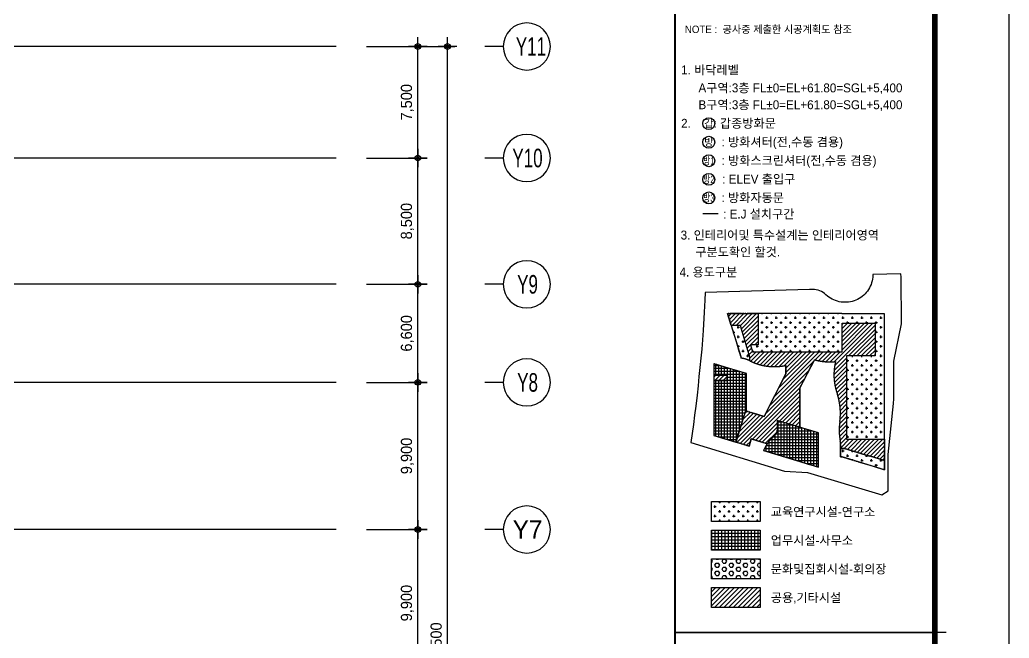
# Model space of a CAD drawing. Header units: metres. Extents: x 630750 to 860239, y 578133 to 726633.
# Drawn here: x 774389 to 841000, y 651998 to 693610 of the extents above; entities that cross this region are included whole.
import ezdxf
from ezdxf.enums import TextEntityAlignment as Align

# ---------------------------------------------------------------- set-up
doc = ezdxf.new("R2010")
doc.units = ezdxf.units.M
doc.header["$LTSCALE"] = 300
for name, pattern in [('H2', [0.5, 0.25, -0.25]), ('SITE$0$ACAD$0$DASHED', [19.049999999999997, 12.7, -6.35]), ('SITE$0$PROPERTY', [37.5, 25, -2.5, 2.5, -2.5, 2.5, -2.5])]:
    doc.linetypes.add(name, pattern=pattern)
doc.layers.get('Defpoints').update_dxf_attribs({"color": 8})
for name, color, linetype in [('001dmp-FORM', 7, 'Continuous'), ('A-CEN-1', 1, 'Continuous'), ('A-DIM', 7, 'Continuous'), ('A-GRID-DIMS', 14, 'Continuous'), ('A-TXT', 3, 'Continuous'), ('DIM', 7, 'Continuous'), ('SITE$0$C-PROP', 72, 'SITE$0$ACAD$0$DASHED'), ('soland', 8, 'Continuous'), ('Text-갑', 7, 'Continuous'), ('Text-방', 7, 'Continuous')]:
    doc.layers.add(name, color=color, linetype=linetype)
doc.styles.add('TEXT(돋음)', font='')
doc.styles.add('돋움', font='')
doc.styles.get('TEXT(돋음)').set_extended_font_data('Dotum')
doc.styles.get('돋움').set_extended_font_data('Dotum')
doc.dimstyles.new('DIM250', dxfattribs={"dimscale": 250, "dimtxt": 3, "dimasz": 1, "dimexe": 2, "dimexo": 3, "dimgap": 1, "dimtad": 1, "dimdec": 0, "dimzin": 0, "dimdsep": 46, "dimlunit": 6, "dimtxsty": 'TEXT(돋음)', "dimblk": 'Z_DOT', "dimcen": 2.5, "dimdle": 2, "dimclrd": 256, "dimclre": 256, "dimclrt": 3, "dimadec": 0, "dimazin": 0, "dimtfac": 1, "dimtdec": 0, "dimtix": 1, "dimtmove": 2, "dimatfit": 3, "dimldrblk": 'Z_DOT', "dimfxl": 1, "dimtolj": 1, "dimtzin": 0, "dimarcsym": 0})

# ---------------------------------------------------------------- blocks, each defined once
blk = doc.blocks.new('Z_DOT')
at = {"layer": 'DIM', "color": 7}
for p, q in [((-2.5, 0), (2.5, 0)), ((0, -2.5), (0, 2.5))]:
    blk.add_line(p, q, dxfattribs=at)
for radius in [0.75, 0.375]:
    blk.add_circle((0, 0), radius, dxfattribs=at)
blk = doc.blocks.new('*D74')
at = {"layer": 'A-DIM', "lineweight": -2, "transparency": 16777216}
for p, q in [((797736.4480180969, 691810.3531322824), (803686.4467857336, 691810.3531322824)), ((803186.4467857336, 611560.3526433882), (803186.4467857336, 691560.3531322824)), ((797736.4528423012, 611310.3526433882), (803686.4467857336, 611310.3526433882))]:
    blk.add_line(p, q, dxfattribs=at)
at = {"layer": 'Defpoints', "color": 0, "transparency": 16777216}
for p in [(796986.4480180969, 691810.3531322824), (803186.4467857336, 691810.3531322824), (796986.4528423012, 611310.3526433882)]:
    blk.add_point(p, dxfattribs=at)
at = {"layer": 'A-DIM', "lineweight": -2, "transparency": 16777216, "xscale": 250, "yscale": 250, "zscale": 250}
for p, rotation in [((803186.4467857336, 691810.3531322824), 90), ((803186.4467857336, 611310.3526433882), 270)]:
    blk.add_blockref('Z_DOT', p, dxfattribs=dict(at, rotation=rotation))
at = {"layer": 'A-DIM', "color": 3, "transparency": 16777216, "insert": (802488.6855917036, 651560.3528878356), "char_height": 750, "attachment_point": 5, "rotation": 90, "style": 'TEXT(돋음)'}
blk.add_mtext('\\A1;80,500', dxfattribs=at)
blk = doc.blocks.new('*D79')
at = {"layer": 'A-DIM', "lineweight": -2, "transparency": 16777216}
for p, q in [((797736.4480031119, 659310.3531323578), (801686.4496533894, 659310.3531323578)), ((801186.4496533894, 649660.3531321305), (801186.4496533894, 659060.3531323578)), ((797736.4479617509, 649410.3531321305), (801686.4496533894, 649410.3531321305))]:
    blk.add_line(p, q, dxfattribs=at)
at = {"layer": 'Defpoints', "color": 0, "transparency": 16777216}
for p in [(796986.4480031119, 659310.3531323578), (801186.4496533894, 659310.3531323578), (796986.4479617509, 649410.3531321305)]:
    blk.add_point(p, dxfattribs=at)
at = {"layer": 'A-DIM', "lineweight": -2, "transparency": 16777216, "xscale": 250, "yscale": 250, "zscale": 250}
for p, rotation in [((801186.4496533894, 659310.3531323578), 90), ((801186.4496533894, 649410.3531321305), 270)]:
    blk.add_blockref('Z_DOT', p, dxfattribs=dict(at, rotation=rotation))
at = {"layer": 'A-DIM', "color": 3, "transparency": 16777216, "insert": (800488.6884593595, 654360.3531322444), "char_height": 750, "attachment_point": 5, "rotation": 90, "style": 'TEXT(돋음)'}
blk.add_mtext('\\A1;9,900', dxfattribs=at)
blk = doc.blocks.new('*D81')
at = {"layer": 'A-DIM', "lineweight": -2, "transparency": 16777216}
for p, q in [((797736.4479226903, 669210.3531481614), (801686.4495727471, 669210.3531481614)), ((801186.4495727471, 659560.3531322815), (801186.4495727471, 668960.3531481614)), ((797736.448003259, 659310.3531322815), (801686.4495727471, 659310.3531322815))]:
    blk.add_line(p, q, dxfattribs=at)
at = {"layer": 'Defpoints', "color": 0, "transparency": 16777216}
for p in [(796986.4479226903, 669210.3531481614), (801186.4495727471, 669210.3531481614), (796986.448003259, 659310.3531322815)]:
    blk.add_point(p, dxfattribs=at)
at = {"layer": 'A-DIM', "lineweight": -2, "transparency": 16777216, "xscale": 250, "yscale": 250, "zscale": 250}
for p, rotation in [((801186.4495727471, 669210.3531481614), 90), ((801186.4495727471, 659310.3531322815), 270)]:
    blk.add_blockref('Z_DOT', p, dxfattribs=dict(at, rotation=rotation))
at = {"layer": 'A-DIM', "color": 3, "transparency": 16777216, "insert": (800488.6883787172, 664260.3531402217), "char_height": 750, "attachment_point": 5, "rotation": 90, "style": 'TEXT(돋음)'}
blk.add_mtext('\\A1;9,900', dxfattribs=at)
blk = doc.blocks.new('*D82')
at = {"layer": 'A-DIM', "lineweight": -2, "transparency": 16777216}
for p, q in [((797736.4480180969, 691810.3531322824), (801686.448934833, 691810.3531322824)), ((801186.448934833, 684560.3531322815), (801186.448934833, 691560.3531322824)), ((797736.4479865958, 684310.3531322815), (801686.448934833, 684310.3531322815))]:
    blk.add_line(p, q, dxfattribs=at)
at = {"layer": 'Defpoints', "color": 0, "transparency": 16777216}
for p in [(796986.4480180969, 691810.3531322824), (801186.448934833, 691810.3531322824), (796986.4479865958, 684310.3531322815)]:
    blk.add_point(p, dxfattribs=at)
at = {"layer": 'A-DIM', "lineweight": -2, "transparency": 16777216, "xscale": 250, "yscale": 250, "zscale": 250}
for p, rotation in [((801186.448934833, 691810.3531322824), 90), ((801186.448934833, 684310.3531322815), 270)]:
    blk.add_blockref('Z_DOT', p, dxfattribs=dict(at, rotation=rotation))
at = {"layer": 'A-DIM', "color": 3, "transparency": 16777216, "insert": (800488.6877408031, 688060.3531322822), "char_height": 750, "attachment_point": 5, "rotation": 90, "style": 'TEXT(돋음)'}
blk.add_mtext('\\A1;7,500', dxfattribs=at)
blk = doc.blocks.new('*D83')
at = {"layer": 'A-DIM', "lineweight": -2, "transparency": 16777216}
for p, q in [((797736.4479504018, 675810.353132281), (801686.448592125, 675810.353132281)), ((801186.448592125, 669460.3531481614), (801186.448592125, 675560.353132281)), ((797736.4479226903, 669210.3531481614), (801686.448592125, 669210.3531481614))]:
    blk.add_line(p, q, dxfattribs=at)
at = {"layer": 'Defpoints', "color": 0, "transparency": 16777216}
for p in [(796986.4479504018, 675810.353132281), (801186.448592125, 675810.353132281), (796986.4479226903, 669210.3531481614)]:
    blk.add_point(p, dxfattribs=at)
at = {"layer": 'A-DIM', "lineweight": -2, "transparency": 16777216, "xscale": 250, "yscale": 250, "zscale": 250}
for p, rotation in [((801186.448592125, 675810.353132281), 90), ((801186.448592125, 669210.3531481614), 270)]:
    blk.add_blockref('Z_DOT', p, dxfattribs=dict(at, rotation=rotation))
at = {"layer": 'A-DIM', "color": 3, "transparency": 16777216, "insert": (800488.687398095, 672510.3531402214), "char_height": 750, "attachment_point": 5, "rotation": 90, "style": 'TEXT(돋음)'}
blk.add_mtext('\\A1;6,600', dxfattribs=at)
blk = doc.blocks.new('*D84')
at = {"layer": 'A-DIM', "lineweight": -2, "transparency": 16777216}
for p, q in [((797736.4479861031, 684310.3531322815), (801686.4492084212, 684310.3531322815)), ((801186.4492084212, 676060.353132281), (801186.4492084212, 684060.3531322815)), ((797736.4479504018, 675810.353132281), (801686.4492084212, 675810.353132281))]:
    blk.add_line(p, q, dxfattribs=at)
at = {"layer": 'Defpoints', "color": 0, "transparency": 16777216}
for p in [(796986.4479861031, 684310.3531322815), (801186.4492084212, 684310.3531322815), (796986.4479504018, 675810.353132281)]:
    blk.add_point(p, dxfattribs=at)
at = {"layer": 'A-DIM', "lineweight": -2, "transparency": 16777216, "xscale": 250, "yscale": 250, "zscale": 250}
for p, rotation in [((801186.4492084212, 684310.3531322815), 90), ((801186.4492084212, 675810.353132281), 270)]:
    blk.add_blockref('Z_DOT', p, dxfattribs=dict(at, rotation=rotation))
at = {"layer": 'A-DIM', "color": 3, "transparency": 16777216, "insert": (800488.6880143912, 680060.3531322815), "char_height": 750, "attachment_point": 5, "rotation": 90, "style": 'TEXT(돋음)'}
blk.add_mtext('\\A1;8,500', dxfattribs=at)
blk = doc.blocks.new('주열마킹')
blk.add_line((0, 4.999999999998699), (0, -1.301625474070534e-12))
blk.add_circle((-4.304941921006832e-06, 11.35000000000668), 6.350000000003842)
at = {"color": 3, "style": '돋움'}
blk.add_attdef('NO', text='', height=5, dxfattribs=at).set_placement((0, 11.35), align=Align.MIDDLE_CENTER)
blk = doc.blocks.new('xref-sheet(건축)')
at = {"layer": '001dmp-FORM'}
blk.add_line((8240.002883311583, 2970.001030158975), (8210.002872837958, 2970.001030159241), dxfattribs=at)
at = {"layer": '001dmp-FORM', "color": 30}
blk.add_lwpolyline([(8410.002942688461, 5940.002066505535), (6.582882633665577e-06, 5940.002066580394), (6.530030077556148e-06, -6.115735203593431e-06), (8410.002942635594, -6.190587922660581e-06)], close=True, dxfattribs=at)
at = {"layer": '001dmp-FORM', "const_width": 15.00000523680961}
blk.add_lwpolyline([(300.0001112690406, 200.0000636693372), (300.0001113183425, 5740.001996789974), (8210.002872862595, 5740.001996719557), (8210.002872813307, 200.0000635989337)], close=True, dxfattribs=at)
at = {"layer": '001dmp-FORM', "const_width": 5.000001745603205}
for points in [[(7510.002628428894, 200.0000636051549), (7510.002628478196, 5740.001996725788)], [(7510.002628453531, 2970.001030165471), (8210.002872837958, 2970.001030159241)]]:
    blk.add_lwpolyline(points, dxfattribs=at)
at = {"layer": '001dmp-FORM', "color": 3, "linetype": 'Continuous', "style": '돋움'}
blk.add_text('NOTE :  공사중 제출한 시공계획도 참조', height=19.99999999589046, dxfattribs=at).set_placement((7536.452326433242, 4583.406107001879))

msp = doc.modelspace()

# ---------------------------------------------------------------- hatches: boundary and pattern name
at = {"layer": 'soland'}
h = msp.add_hatch(dxfattribs=at)
h.set_pattern_fill('ANSI31', color=256, scale=200, angle=-1.272221872585407e-14, style=0)
h.set_pattern_definition([(44.99999999999999, (-630758.6327684018, 558357.9034484505), (-141.4213562373095, 141.4213562373095), [])])
h.paths.add_polyline_path([(822021.8342808151, 669694.0418853062), (821120.3256500541, 669694.0418853062), (821120.3256500541, 669337.7918853062), (822021.8342808151, 669337.7918853062)])
edge = h.paths.add_edge_path()
edge.add_arc((828159.3279116141, 665031.5578484196), 1485.999999993015, 359.9999999998743, 369.3005527802661)
edge.add_arc((833165.7266001817, 666000.3193943432), 3614.137866323213, 170.6149145004381, 191.6304399735847, ccw=False)
edge.add_arc((825430.1223143715, 667132.9916816211), 4205.09031309427, 352.5763559581036, 378.263126123346)
edge.add_arc((832871.6582790047, 669712.8231214279), 3671.958260058512, 165.7639850596566, 200.1021671494153, ccw=False)
edge.add_arc((828903.0756559242, 674206.5569075792), 3614.000004127759, 253.5956447307226, 276.50431222527675, ccw=False)
edge.add_line((827882.430095858, 670739.6737727515), (826912.8210269745, 668835.7392315018))
edge.add_line((826912.8210269745, 668835.7392315018), (826912.8210269745, 666191.410434656))
edge.add_line((826912.8210269745, 666191.410434656), (825385.4080872546, 666654.8916456142))
edge.add_line((825385.4080872546, 666654.8916456142), (825385.4080931145, 666003.2922228334))
edge.add_arc((824988.5330931138, 666003.2922192613), 396.8750000006985, -24.750360165946518, 5.156928182259435e-07, ccw=False)
edge.add_arc((824988.5330931145, 666003.2922192602), 396.8749999996434, 318.93655953148453, 335.2496398341486, ccw=False)
edge.add_arc((824988.5330931186, 666003.292219264), 396.8749999990146, 311.9282867084822, 318.9365595306926, ccw=False)
edge.add_arc((827476.5267616261, 663233.130510946), 3326.551967831102, 131.9282867089113, 134.1485405593151)
edge.add_arc((827482.6180820694, 663228.0449275477), 3334.443894544245, 134.162777184813, 146.2078543743655)
edge.add_line((824711.4927346689, 665082.6015847727), (823630.7311079494, 665410.5500356584))
edge.add_line((823630.7311079494, 665410.5500356584), (823484.7485344309, 664929.4611230466))
edge.add_line((823484.7485344309, 664929.4611230466), (822612.7521751617, 665194.0614272832))
edge.add_line((822612.7521751617, 665194.0614272832), (823240.5227363623, 667262.8936812832))
edge.add_line((823240.5227363623, 667262.8936812832), (823323.3256500541, 667262.9089845904))
edge.add_line((823323.3256500541, 667262.9089845904), (823323.3256500541, 667280.6334528906))
edge.add_line((823323.3256500541, 667280.6334528906), (824502.5551817791, 666922.8057056266))
edge.add_line((824502.5551817791, 666922.8057056266), (825957.8256540495, 669780.8814087921))
edge.add_line((825957.8256540495, 669780.8814087921), (825957.8256540458, 670352.9908303992))
edge.add_arc((825190.575643899, 673944.0568991394), 3672.114933948485, 243.29892812311448, 282.06021390600233, ccw=False)
edge.add_line((823540.5632672209, 670663.5253499943), (823540.5632672209, 670912.6666275935))
edge.add_line((823540.5632672209, 670912.6666275935), (822969.2944746037, 672794.057781404))
edge.add_line((822969.2944746037, 672794.057781404), (822975.8262429807, 672794.0577806617))
edge.add_line((822975.8262429807, 672794.0577806617), (822898.7633140675, 673047.853392495))
edge.add_line((822898.7633140675, 673047.853392495), (822283.6509008381, 673047.853392495))
edge.add_line((822283.6509008381, 673047.853392495), (822044.5193018598, 673835.9170506095))
edge.add_line((822044.5193018598, 673835.9170506095), (824090.5840588409, 673835.9170506095))
edge.add_line((824090.5840588409, 673835.9170506095), (824090.5838529255, 671744.0418619282))
edge.add_line((824090.5838529255, 671744.0418619282), (823575.5203796608, 671744.0418853062))
edge.add_line((823575.5203796608, 671744.0418853062), (823719.7501844607, 671269.0418811525))
edge.add_line((823719.7501844607, 671269.0418811525), (829759.312822967, 671269.0418811525))
edge.add_line((829759.312822967, 671269.0418811525), (829759.312822967, 671775.2918853062))
edge.add_line((829759.312822967, 671775.2918853062), (829762.4595758795, 671775.2918853062))
edge.add_line((829762.4595758795, 671775.2918853062), (829762.4595758795, 673187.8073094321))
edge.add_line((829762.4595758795, 673187.8073094321), (831971.8128256771, 673187.8073267482))
edge.add_line((831971.8128256771, 673187.8073267482), (831971.8128256762, 670987.807434763))
edge.add_line((831971.8128256762, 670987.807434763), (831615.5628256762, 670987.807102482))
edge.add_line((831615.5628256762, 670987.807102482), (831615.5628256762, 670987.7918853062))
edge.add_line((831615.5628256762, 670987.7918853062), (830046.8128256752, 670987.7918853062))
edge.add_line((830046.8128256752, 670987.7918853062), (830046.8128954537, 665381.5729211756))
edge.add_line((830046.8128954537, 665381.5729211756), (830553.0839188985, 665381.5729211756))
edge.add_line((830553.0839188985, 665381.5729211756), (831628.0853289451, 665381.5729211756))
edge.add_line((831628.0853289451, 665381.5729211756), (831628.1078255159, 665381.5729211756))
edge.add_line((831628.1078255159, 665381.5729211756), (832613.7006524123, 665381.5729211756))
edge.add_line((832613.7006524123, 665381.5729211756), (832613.7006497766, 663951.9382908094))
edge.add_line((832613.7006497766, 663951.9382908094), (831590.5628256762, 664262.4012608166))
edge.add_line((831590.5628256762, 664262.4012608166), (831590.5628256762, 664255.8698552056))
edge.add_line((831590.5628256762, 664255.8698552056), (829919.2371072947, 664763.0202450688))
edge.add_line((829919.2371072947, 664763.0202450688), (829645.327483778, 664763.0202450688))
edge.add_line((829645.327483778, 664763.0202450688), (829645.3278702722, 665031.9100118532))
h = msp.add_hatch(dxfattribs=at)
h.set_pattern_fill('CROSS', color=256, scale=80, angle=-1.272221872585407e-14, style=0)
h.set_pattern_definition([(360, (-630758.6327684018, 558357.9034484505), (320.0000000000001, 319.9999999999999), [160, -480]), (90, (-630678.6327684018, 558277.9034484505), (-319.9999999999999, 320.0000000000001), [160, -480])])
h.paths.add_polyline_path([(829762.4595758795, 673187.8073094321), (831971.8128256771, 673187.8073267482), (831971.8128256762, 670987.807434763), (831615.5628256762, 670987.807102482), (831615.5628256762, 670987.7918853062), (830046.8128256752, 670987.7918853062), (830046.8128954537, 665381.5729211756), (830553.0839188985, 665381.5729211756), (831628.0853289451, 665381.5729211756), (831628.1078255159, 665381.5729211756), (832613.7006524123, 665381.5729211756), (832613.7006610456, 670946.5571927672), (832610.8263937907, 670946.5571924924), (832610.8263937907, 673833.0569763222), (829724.3258044991, 673833.0569763324), (829724.3256556477, 673835.9170506095), (824090.5840588409, 673835.9170506095), (824090.58399566, 673194.0727486183), (824090.5975618103, 673194.0727486192), (824090.5974190749, 671744.0418619273), (823575.5203796608, 671744.0418853062), (823719.7501844607, 671269.0418811525), (829759.312822967, 671269.0418811525), (829759.312822967, 671775.2918853062), (829762.4595758795, 671775.2918853062)])
edge = h.paths.add_edge_path()
edge.add_line((822969.2944746037, 672794.057781404), (822975.8262429807, 672794.0577806617))
edge.add_line((822975.8262429807, 672794.0577806617), (822898.7633140675, 673047.853392495))
edge.add_line((822898.7633140675, 673047.853392495), (822283.6509008381, 673047.853392495))
edge.add_line((822283.6509008381, 673047.853392495), (822921.8130282304, 670944.7754942497))
edge.add_line((822921.8130282304, 670944.7754942497), (822921.8130282304, 670844.6654654491))
edge.add_arc((822727.4855040736, 669032.7730941874), 1822.283499261678, 63.807717765768416, 83.87836271048877, ccw=False)
edge.add_arc((825190.5756438045, 673944.0568990073), 3672.114933787988, 243.1460173723177, 243.2989281235057)
edge.add_line((823540.5632672209, 670663.5253499943), (823540.5632672209, 670912.6666275935))
edge.add_line((823540.5632672209, 670912.6666275935), (822969.2944746037, 672794.057781404))
h.paths.add_polyline_path([(831590.5628256762, 664255.8698552056), (831590.5628256762, 664262.4012608166), (832610.8140187125, 663952.8142158632), (832610.8140187125, 663336.0456791903), (829756.8131375593, 664202.0693654354), (829645.3132149122, 664202.0693654354), (829645.3132149122, 664763.0202450688), (829919.2371072947, 664763.0202450688)])
h = msp.add_hatch(dxfattribs=at)
h.set_pattern_fill('NET', color=256, scale=200, angle=-1.272221872585407e-14, style=0)
h.set_pattern_definition([(360, (-630758.6327684018, 558357.9034484505), (4.898425415289509e-14, 200), []), (90, (-630758.6327684018, 558357.9034484505), (-200, 6.123072214436863e-14), [])])
edge = h.paths.add_edge_path()
edge.add_line((825385.4080872546, 666654.8916456142), (825385.4080931145, 666003.2922228334))
edge.add_arc((824988.5330931138, 666003.2922192613), 396.8750000006985, -24.750360165946518, 5.156928182259435e-07, ccw=False)
edge.add_arc((824988.5330931145, 666003.2922192602), 396.8749999996434, 318.93655953148453, 335.2496398341486, ccw=False)
edge.add_arc((824988.5330931186, 666003.292219264), 396.8749999990146, 311.9282867084822, 318.9365595306926, ccw=False)
edge.add_arc((827476.5267616261, 663233.130510946), 3326.551967831102, 131.9282867089113, 134.1485405593151)
edge.add_arc((827482.6180820712, 663228.04492755), 3334.443894543791, 134.1627771848624, 146.1208773736884)
edge.add_arc((827476.5267635292, 663233.1305098361), 3326.551970026459, 146.1351140010832, 153.0688719860103)
edge.add_arc((827476.5267606445, 663233.1304658011), 3326.551987398949, 153.0688712873104, 155.099585101432)
edge.add_line((824459.2078345354, 664633.7498370121), (828166.8535124465, 663508.694481047))
edge.add_line((828166.8535124465, 663508.694481047), (828166.8535124474, 665810.8843307887))
edge.add_line((828166.8535124474, 665810.8843307887), (825385.4080872546, 666654.8916456142))
h.paths.add_polyline_path([(823323.3002903342, 667262.893651479), (823323.3120819397, 669798.489309596), (821120.3120819397, 670466.9719976691), (821120.3120819397, 669694.0418853062), (822021.8342808151, 669694.0418853062), (822021.8342808151, 669337.7918853062), (821120.3120819397, 669337.7918853062), (821120.3120819397, 665646.9109844893), (822600.7853405915, 665197.673243425), (822829.8859435908, 665952.6795246854), (822967.0686608489, 666361.7195161107), (823240.5227363623, 667262.8936812832)])
h = msp.add_hatch(dxfattribs=at)
h.set_pattern_fill('CROSS', color=256, scale=50, angle=-1.272221872585407e-14, style=0)
h.set_pattern_definition([(360, (210241.578686868, 558613.545682102), (317.5000000000001, 317.4999999999999), [158.75, -476.25]), (90, (210320.953686868, 558534.170682102), (-317.4999999999999, 317.5000000000001), [158.75, -476.25])])
h.paths.add_polyline_path([(820965.1057555071, 661187.6104241596), (824233.7266173746, 661187.6104241596), (824233.7266173746, 659843.1740137371), (820965.1057555071, 659843.1740137371)])
h = msp.add_hatch(dxfattribs=at)
h.set_pattern_fill('NET', color=256, scale=70, angle=-1.272221872585407e-14, style=0)
h.set_pattern_definition([(360, (210241.578686868, 558613.545682102), (5.443375242740467e-14, 222.25), []), (90, (210241.578686868, 558613.545682102), (-222.25, 6.804263998292963e-14), [])])
h.paths.add_polyline_path([(820965.1057555071, 659261.0355970575), (824233.7266173746, 659261.0355970575), (824233.7266173746, 657916.5991866351), (820965.1057555071, 657916.5991866351)])
h = msp.add_hatch(dxfattribs=at)
h.set_pattern_fill('HEX', color=256, scale=50, angle=-1.272221872585407e-14, style=0)
h.set_pattern_definition([(360, (210241.578686868, 558613.545682102), (6.734428737321245e-14, 274.963), [158.75, -317.5]), (120, (210241.578686868, 558613.545682102), (-238.1249431007806, -137.4814999999998), [158.7499999999989, -317.4999999999979]), (59.99999999999997, (210400.328686868, 558613.545682102), (-238.1249431007805, 137.4815000000001), [158.75, -317.4999999999999])])
h.paths.add_polyline_path([(820965.1057555071, 657334.4607699555), (824233.7266173746, 657334.4607699555), (824233.7266173746, 655990.0243595331), (820965.1057555071, 655990.0243595331)])
h = msp.add_hatch(dxfattribs=at)
h.set_pattern_fill('ANSI31', color=256, scale=70, angle=-1.272221872585407e-14, style=0)
h.set_pattern_definition([(44.99999999999999, (210241.578686868, 558613.545682102), (-157.1544821187101, 157.1544821187102), [])])
h.paths.add_polyline_path([(820965.1057555071, 655407.8859428535), (824233.7266173746, 655407.8859428535), (824233.7266173746, 654063.4495324311), (820965.1057555071, 654063.4495324311)])

# ---------------------------------------------------------------- linework, layer by layer
at = {"color": 252, "linetype": 'H2', "const_width": 100}
msp.add_lwpolyline([(820366.7093220941, 680565.9132661886), (821410.484030665, 680565.9132661886)], dxfattribs=at)
at = {"layer": 'A-CEN-1', "linetype": 'Continuous'}
for p, q in [((795684.4256023958, 691810.2247723063, 3.80022673549533e-08), (657202.5922930071, 691810.2252118714, 3.80022673549533e-08)), ((795684.4256023958, 684310.2247723063, 3.80022673549533e-08), (657202.5922930071, 684310.2252118714, 3.80022673549533e-08)), ((795684.4256023958, 675810.2247723063, 3.80022673549533e-08), (657202.5922930071, 675810.2252118714, 3.80022673549533e-08)), ((795684.4256023958, 669210.2247723063, 3.80022673549533e-08), (657202.5922930071, 669210.1983568455, 3.80022673549533e-08)), ((795684.4256023958, 659310.2247723063, 3.80022673549533e-08), (657202.5922930071, 659310.1983568455, 3.80022673549533e-08))]:
    msp.add_line(p, q, dxfattribs=at)
at = {"layer": 'A-TXT'}
for points in [[(820965.1057555071, 661187.6104241596), (824233.7266173746, 661187.6104241596), (824233.7266173746, 659843.1740137371), (820965.1057555071, 659843.1740137371)], [(820965.1057555071, 659261.0355970575), (824233.7266173746, 659261.0355970575), (824233.7266173746, 657916.5991866351), (820965.1057555071, 657916.5991866351)], [(820965.1057555071, 657334.4607699555), (824233.7266173746, 657334.4607699555), (824233.7266173746, 655990.0243595331), (820965.1057555071, 655990.0243595331)], [(820965.1057555071, 655407.8859428535), (824233.7266173746, 655407.8859428535), (824233.7266173746, 654063.4495324311), (820965.1057555071, 654063.4495324311)]]:
    msp.add_lwpolyline(points, close=True, dxfattribs=at)
at = {"layer": 'SITE$0$C-PROP', "color": 8, "linetype": 'SITE$0$PROPERTY', "ltscale": 300}
for points in [[(820531.1654327532, 675254.314162763), (820505.346064943, 674754.7497422873), (820465.664137235, 673942.910375707), (820388.80221893, 672696.4873454153), (820348.7636004222, 672074.4254743188), (820296.4114831398, 671454.8516241323), (820237.3502346791, 670834.7299978269), (820177.8309708826, 670217.3656749326), (820115.554403687, 669599.5433366374), (820052.5413274217, 668979.3319495275), (819981.1665802031, 668361.6983441907), (819892.4470243744, 667619.9147484946), (819817.4887038815, 667003.3859067467), (819738.2103010538, 666385.5727798009), (819647.3549085568, 665772.6367226961), (819556.5892768457, 665155.74883773), (825872.6060939181, 663236.0816297504), (827424.3256566637, 663156.6648588591), (832419.7462393177, 661637.5780398772), (832851.3793602261, 661921.7803866687), (832861.7049982931, 664356.805978099), (833216.0148687345, 667801.5545378841), (833237.8708450274, 668110.0571777356), (833227.5673699874, 670635.1577501093), (833745.8835787635, 673160.7990414567), (833715.1375694183, 676289.9814917567), (833707.8208876412, 676525.070365728), (831814.7963971208, 676469.0249325047), (831814.4902694245, 676412.8730733573), (831810.9319777108, 676291.0131596598), (831795.6079634057, 676164.932135801), (831770.7277537083, 676041.7971481971), (831737.9438884101, 675918.482639013), (831697.5348612379, 675800.1349604457), (831648.7641631115, 675684.3650636525), (831592.4580639164, 675569.6101696716), (831526.5060085404, 675461.753139808), (831455.3178401348, 675358.126431483), (831376.5045098542, 675259.4665537748), (831291.6287966586, 675166.5997765671), (831201.5169704334, 675077.9633208989), (831105.3427612941, 674995.1199657304), (831003.8426783272, 674920.4587599338), (830896.1904516333, 674855.5424824135), (830784.8648908689, 674795.6827963154), (830669.4079806824, 674743.6370049921), (830552.2087699428, 674698.6685994529), (830430.8782097726, 674661.5140886615), (830308.1736035795, 674632.6314880467), (830182.9004269253, 674612.3890520913), (830056.9897133346, 674602.807575184), (829931.7257480092, 674599.566974897), (829805.4559911919, 674605.7928091801), (829679.0067127655, 674619.9222990723), (829555.1352161124, 674642.4134599167), (829432.2787222724, 674672.4400218326), (829310.8054857823, 674711.1965092394), (829194.6673344589, 674758.7726829714), (829080.7387103523, 674813.5160031785), (828970.21413791, 674875.058215405), (828865.3929051637, 674946.6146383501), (828764.0654848862, 675021.0181255109), (828665.4056071705, 675099.8314557635), (828572.5388299628, 675184.7071689583), (828470.4749005988, 675256.7216072475), (828362.707631548, 675318.7218348469), (828248.0424983549, 675371.0761061806), (828131.2575987662, 675412.3114032933), (828009.9638838778, 675443.164235063), (827886.1821480292, 675461.7035681029), (827760.0021520249, 675463.9775746103), (827670.6728914707, 675462.7393459576), (827544.2144017239, 675459.8670002102)], [(829762.4595758795, 673187.8073094321), (831971.8128256771, 673187.8073267482), (831971.8128256762, 670987.807434763), (831615.5628256762, 670987.807102482), (831615.5628256762, 670987.7918853062), (830046.8128256752, 670987.7918853062), (830046.8128954537, 665381.5729211756), (830553.0839188985, 665381.5729211756), (830553.0839188985, 665381.5729211756), (831628.0853289451, 665381.5729211756), (831628.1078255159, 665381.5729211756), (832613.7006524123, 665381.5729211756), (832613.7006610456, 670946.5571927672), (832610.8263937907, 670946.5571924924), (832610.8263937907, 673833.0569763222), (829724.3258044991, 673833.0569763324), (829724.3256556477, 673835.9170506095), (824090.5840588409, 673835.9170506095), (824090.58399566, 673194.0727486183), (824090.5975618103, 673194.0727486192), (824090.5974190749, 671744.0418619273), (823575.5203796608, 671744.0418853062), (823719.7501844607, 671269.0418811525), (829759.312822967, 671269.0418811525), (829759.312822967, 671775.2918853062), (829762.4595758795, 671775.2918853062)], [(822021.8342808151, 669694.0418853062), (821120.3256500541, 669694.0418853062), (821120.3256500541, 669337.7918853062), (822021.8342808151, 669337.7918853062)], [(831590.5628256762, 664255.8698552056), (831590.5628256762, 664262.4012608166), (832610.8140187125, 663952.8142158632), (832610.8140187125, 663336.0456791903), (829756.8131375593, 664202.0693654354), (829645.3132149122, 664202.0693654354), (829645.3132149122, 664763.0202450688), (829919.2371072947, 664763.0202450688)]]:
    msp.add_lwpolyline(points, close=True, dxfattribs=at)
at = {"layer": 'SITE$0$C-PROP', "color": 5, "linetype": 'SITE$0$PROPERTY', "ltscale": 0.1}
msp.add_lwpolyline([(832610.8263937907, 673833.0569763222), (829724.3258044991, 673833.0569763324), (829724.3256556477, 673835.9170506095), (822044.5193018598, 673835.9170506095), (822283.6509008381, 673047.853392495), (822921.8130282304, 670944.7754942497), (822921.8130282304, 670844.6654654491, -0.09168964270197587), (823556.9595033267, 670655.3297299464, 0.1694752122938834), (825957.8256540458, 670352.9908303992), (825957.8256540495, 669780.8814087912), (824502.5551817791, 666922.8057056266), (823323.300372868, 667280.64112305), (823323.3120819397, 669798.4893095951), (821120.3120819397, 670466.9719976691), (821120.3120819397, 669694.0418853062), (821120.3256500541, 669694.0418853062), (821120.3256500541, 669337.7918853062), (821120.3120819397, 669337.7918853062), (821120.3120819397, 665646.9109844893), (823484.7431373597, 664929.4433368762), (823630.7311079494, 665410.5500356584), (824711.4940016392, 665082.6012003209, 0.02988273660477537), (824510.7340441068, 664739.7895803322, 0.008860892450163669), (824459.2078345354, 664633.7498370121), (828166.8535124465, 663508.694481047), (828166.8535124474, 665810.8843307887), (826912.8210269745, 666191.410434656), (826912.8210269745, 668835.7392315018), (827882.430095858, 670739.6737727515, 0.1002921673871973), (829312.462320123, 670615.8190183687, 0.1509598912969235), (829423.3911156423, 668450.7886394552, -0.1125513581377168), (829599.9652591014, 666589.6737658792, 0.0919554067166712), (829625.7931892566, 665271.7152748053, -0.04066339435610127), (829645.3278692561, 665031.2030687026), (829645.327483778, 664763.0202450688), (829645.3132149122, 664763.0202450688), (829645.3132149122, 664202.0693654354), (829756.8131375593, 664202.0693654354), (832610.8140187125, 663336.0456791903), (832610.8140187125, 663952.8142158632), (832613.7006497785, 663952.8142158586), (832613.7006524123, 665381.5729211756), (832613.7006610456, 670946.5571927672), (832610.8263937907, 670946.5571924924)], format="xyb", close=True, dxfattribs=at)
at = {"layer": 'SITE$0$C-PROP', "color": 8, "linetype": 'SITE$0$PROPERTY', "ltscale": 300}
msp.add_lwpolyline([(829645.3279116071, 665031.5578484164, 0.04060360877613797), (829625.7931892566, 665271.7152748053, -0.091955406716674), (829599.9652591014, 666589.6737658792, 0.1125513581377176), (829423.3911156423, 668450.7886394552, -0.1509598912969197), (829312.462320123, 670615.8190183687, -0.1002921673871969), (827882.430095858, 670739.6737727515), (826912.8210269745, 668835.7392315018), (826912.8210269745, 666191.410434656), (825385.4080872546, 666654.8916456142), (825385.4080872546, 666654.8916456142), (825385.4080931145, 666003.2922228334, -0.1084156210059052), (825348.9513707516, 665837.1343703038, -0.07129969422387064), (825287.7699770267, 665742.5873038267, -0.03058889403046409), (825253.7249434517, 665708.0244625733, 0.009687988058368308), (825159.5136645186, 665620.0528604399, 0.05260500787626506), (824711.4927346689, 665082.6015847727), (823630.7311079494, 665410.5500356584), (823484.7485344309, 664929.4611230466), (822612.7521751617, 665194.0614272832), (823240.5227363623, 667262.8936812832), (823323.3256500541, 667262.9089845904), (823323.3256500541, 667280.6334528906), (824502.5551817791, 666922.8057056266), (825957.8256540495, 669780.8814087921), (825957.8256540458, 670352.9908303992, -0.1707592771215493), (823540.5632672209, 670663.5253499943), (823540.5632672209, 670912.6666275935), (822969.2944746037, 672794.057781404), (822975.8262429807, 672794.0577806617), (822898.7633140675, 673047.853392495), (822283.6509008381, 673047.853392495), (822044.5193018598, 673835.9170506095), (824090.5840588409, 673835.9170506095), (824090.5838529255, 671744.0418619282), (823575.5203796608, 671744.0418853062), (823719.7501844607, 671269.0418811525), (829759.312822967, 671269.0418811525), (829759.312822967, 671775.2918853062), (829762.4595758795, 671775.2918853062), (829762.4595758795, 673187.8073094321), (831971.8128256771, 673187.8073267482), (831971.8128256762, 670987.807434763), (831615.5628256762, 670987.807102482), (831615.5628256762, 670987.7918853062), (830046.8128256752, 670987.7918853062), (830046.8128954537, 665381.5729211756), (830553.0839188985, 665381.5729211756), (830553.0839188985, 665381.5729211756), (831628.0853289451, 665381.5729211756), (831628.1078255159, 665381.5729211756), (832613.7006524123, 665381.5729211756), (832613.7006497766, 663951.9382908094), (831590.5628256762, 664262.4012608166), (831590.5628256762, 664255.8698552056), (829919.2371072947, 664763.0202450688), (829645.327483778, 664763.0202450688), (829645.3278702722, 665031.9100118532)], format="xyb", dxfattribs=at)
for points in [[(822969.2944746037, 672794.057781404), (822975.8262429807, 672794.0577806617), (822898.7633140675, 673047.853392495), (822283.6509008381, 673047.853392495), (822921.8130282304, 670944.7754942497), (822921.8130282304, 670844.6654654491, -0.08779927803623264), (823531.8140839889, 670667.9405740538, 0.0006671991164848271), (823540.5632672209, 670663.5253499943), (823540.5632672209, 670912.6666275935)], [(825385.4080872546, 666654.8916456142), (825385.4080931145, 666003.2922228334, -0.1084156210059024), (825348.9513707516, 665837.1343703038, -0.07129969422387256), (825287.7699770267, 665742.5873038267, -0.03058889403046398), (825253.7249434517, 665708.0244625733, 0.009687988058368189), (825159.5136645186, 665620.0528604399, 0.05222445648670028), (824714.3112085025, 665086.8061116758, 0.03026346072258376), (824510.7340441068, 664739.7895803322, 0.008860892450163563), (824459.2078345354, 664633.7498370121), (828166.8535124465, 663508.694481047), (828166.8535124474, 665810.8843307887), (825385.4080872546, 666654.8916456142)]]:
    msp.add_lwpolyline(points, format="xyb", close=True, dxfattribs=at)
msp.add_lwpolyline([(823323.3002903342, 667262.893651479), (823323.3120819397, 669798.489309596), (821120.3120819397, 670466.9719976691), (821120.3120819397, 669694.0418853062), (822021.8342808151, 669694.0418853062), (822021.8342808151, 669337.7918853062), (821120.3120819397, 669337.7918853062), (821120.3120819397, 665646.9109844893), (822600.7853405915, 665197.673243425), (822829.8859435908, 665952.6795246854), (822829.8859435908, 665952.6795246854), (822967.0686608489, 666361.7195161107), (822967.0686608489, 666361.7195161107), (823240.5227363623, 667262.8936812832), (823323.3002903342, 667262.893651479)], dxfattribs=at)
at = {"layer": 'Text-갑', "color": 1}
msp.add_circle((820775.4313274279, 686622.7137298799), 400, dxfattribs=at)
at = {"layer": 'Text-방', "color": 1}
for centre in [(820775.4313274279, 685372.7137298892), (820775.4313274279, 684122.7137298976), (820775.4313274455, 682872.7136121105), (820775.4313274632, 681622.7134943233)]:
    msp.add_circle(centre, 400, dxfattribs=at)

# ---------------------------------------------------------------- block references
at = {"xscale": 24.9999912600033, "yscale": 24.99999123637099, "zscale": 24.99999123690949}
msp.add_blockref('xref-sheet(건축)', (630749.9940468661, 578132.7790703201), dxfattribs=at)
at = {"layer": 'A-GRID-DIMS'}
ref = msp.add_blockref('주열마킹', (805686.3711426789, 691810.2252017829, 3.80022673549533e-08), dxfattribs=dict(at, xscale=-250.0000000006985, yscale=250, zscale=250, rotation=269.9999997677735))
ref.add_attrib('NO', 'Y11', dxfattribs={"layer": '0', "color": 3, "height": 1250, "rotation": 359.9999997265256, "style": '돋움', "width": 0.7}).set_placement((808799.312119612, 691810.2251891695, -5.524592713566781e-07), align=Align.MIDDLE_CENTER)
ref = msp.add_blockref('주열마킹', (805686.3667307524, 684310.2252017847, 3.80022673549533e-08), dxfattribs=dict(at, xscale=-250.0000000006985, yscale=250, zscale=250, rotation=269.9999997677735))
ref.add_attrib('NO', 'Y10', dxfattribs={"layer": '0', "color": 3, "height": 1250, "rotation": 359.9999997265256, "style": '돋움', "width": 0.7}).set_placement((808570.1693087714, 684310.2251900994, -5.534119219890916e-07), align=Align.MIDDLE_CENTER)
ref = msp.add_blockref('주열마킹', (805686.3617305709, 675810.2252017875, 3.80022673549533e-08), dxfattribs=dict(at, xscale=-250.0000000006985, yscale=250, zscale=250, rotation=269.9999997677735))
ref.add_attrib('NO', 'Y9', dxfattribs={"layer": '0', "color": 3, "height": 1250, "rotation": 359.9999997265256, "style": '돋움', "width": 0.7}).set_placement((808572.5387997711, 675810.2251900925, -5.544398621276836e-07), align=Align.MIDDLE_CENTER)
ref = msp.add_blockref('주열마킹', (805686.3578480766, 669210.2252176694, 3.80022673549533e-08), dxfattribs=dict(at, xscale=-250.0000000006985, yscale=250, zscale=250, rotation=269.9999997677735))
ref.add_attrib('NO', 'Y8', dxfattribs={"layer": '0', "color": 3, "height": 1250, "rotation": 359.9999997265256, "style": '돋움', "width": 0.7}).set_placement((808574.9094084566, 669210.225205965, -5.552379226381238e-07), align=Align.MIDDLE_CENTER)
ref = msp.add_blockref('주열마킹', (805686.352024334, 659310.2252017936, 3.80022673549533e-08), dxfattribs=dict(at, xscale=-250.0000000006985, yscale=250, zscale=250, rotation=269.9999997677735))
ref.add_attrib('NO', 'Y7', dxfattribs={"layer": '0', "color": 3, "height": 1250, "rotation": 359.9999997265256, "style": '돋움'}).set_placement((808572.5290935342, 659310.2251900994, -5.56436185197582e-07), align=Align.MIDDLE_CENTER)

# ---------------------------------------------------------------- texts
at = {"layer": 'A-TXT', "style": '돋움'}
for s, p in [('1. 바닥레벨', (818915.4289555551, 689940.2637555759)), ('A구역:3층 FL%%P0=EL+61.80=SGL+5,400', (820080.753753842, 688727.0104221023)), ('B구역:3층 FL%%P0=EL+61.80=SGL+5,400', (820080.753753842, 687594.076240183)), ('2.       : 갑종방화문', (818910.3853690383, 686344.4949669346)), (': 방화셔터(전,수동 겸용)', (821636.5023347224, 685094.4949669439)), (': 방화스크린셔터(전,수동 겸용)', (821636.5044256357, 683844.4948491558)), (': ELEV 출입구', (821678.2068809747, 682594.4948491651)), (': 방화자동문', (821636.5044256701, 681344.4946135815)), (': E.J 설치구간', (821740.6307126788, 680238.5535039875)), ('3. 인테리어및 특수설계는 인테리어영역 ', (818879.3447811083, 678824.3400180872)), ('구분도확인 할것.', (819871.1181957369, 677687.532250899)), ('4. 용도구분', (818807.4573965903, 676334.68137351)), ('교육연구시설-연구소', (824950.6623537178, 660207.6978849261)), ('업무시설-사무소', (824950.6623537178, 658281.1230578241)), ('문화및집회시설-회의장', (824950.6623537178, 656354.5482307221)), ('공용,기타시설', (824950.6623537178, 654427.9734036201))]:
    msp.add_text(s, height=600, dxfattribs=at).set_placement(p)
at = {"layer": 'Text-갑', "style": 'TEXT(돋음)'}
msp.add_text('갑', height=500, dxfattribs=at).set_placement((820775.4313274279, 686617.2863214669), align=Align.MIDDLE_CENTER)
at = {"layer": 'Text-방', "style": 'TEXT(돋음)'}
msp.add_text('방', height=500, dxfattribs=at).set_placement((820775.4313274279, 685367.2863214762), align=Align.MIDDLE_CENTER)
at = {"layer": 'Text-방', "style": 'TEXT(돋음)', "width": 0.75}
for s, p in [('방1', (820775.4313274279, 684117.2863214855)), ('방2', (820775.4313274455, 682867.2862036984)), ('방3', (820775.4313274632, 681617.2860859103))]:
    msp.add_text(s, height=500, dxfattribs=at).set_placement(p, align=Align.MIDDLE_CENTER)

# ---------------------------------------------------------------- dimensions: what is measured, and where the dimension line sits
at = {"layer": 'A-DIM'}
for base, p1, p2, picture, middle in [((803186.4467857336, 691810.3531322824, 3.80022673549533e-08), (796986.4528423012, 611310.3526433883, 3.80022673549533e-08), (796986.4480180969, 691810.3531322825, 3.80022673549533e-08), '*D74', (802488.6855917036, 651560.3528878356, 3.80022673549533e-08)), ((801186.448934833, 691810.3531322824, 3.80022673549533e-08), (796986.4479865958, 684310.3531322816, 3.80022673549533e-08), (796986.4480180969, 691810.3531322825, 3.80022673549533e-08), '*D82', (800488.6877408031, 688060.3531322822, 3.80022673549533e-08)), ((801186.4492084212, 684310.3531322815, 3.80022673549533e-08), (796986.4479504018, 675810.3531322811, 3.80022673549533e-08), (796986.4479861031, 684310.3531322816, 3.80022673549533e-08), '*D84', (800488.6880143912, 680060.3531322815, 3.80022673549533e-08)), ((801186.448592125, 675810.353132281, 3.80022673549533e-08), (796986.4479226903, 669210.3531481616, 3.80022673549533e-08), (796986.4479504018, 675810.3531322811, 3.80022673549533e-08), '*D83', (800488.687398095, 672510.3531402214, 3.80022673549533e-08)), ((801186.4495727471, 669210.3531481614, 3.80022673549533e-08), (796986.448003259, 659310.3531322816, 3.80022673549533e-08), (796986.4479226903, 669210.3531481616, 3.80022673549533e-08), '*D81', (800488.6883787172, 664260.3531402217, 3.80022673549533e-08)), ((801186.4496533894, 659310.3531323578, 3.80022673549533e-08), (796986.4479617509, 649410.3531321306, 3.80022673549533e-08), (796986.4480031119, 659310.3531323579, 3.80022673549533e-08), '*D79', (800488.6884593595, 654360.3531322444, 3.80022673549533e-08))]:
    dim = msp.add_linear_dim(base=base, p1=p1, p2=p2, angle=89.99999975987616, dimstyle='DIM250', dxfattribs=at)
    dim.commit()
    dim.dimension.update_dxf_attribs({"geometry": picture, "text_midpoint": middle})

doc.saveas('drawing.dxf')
